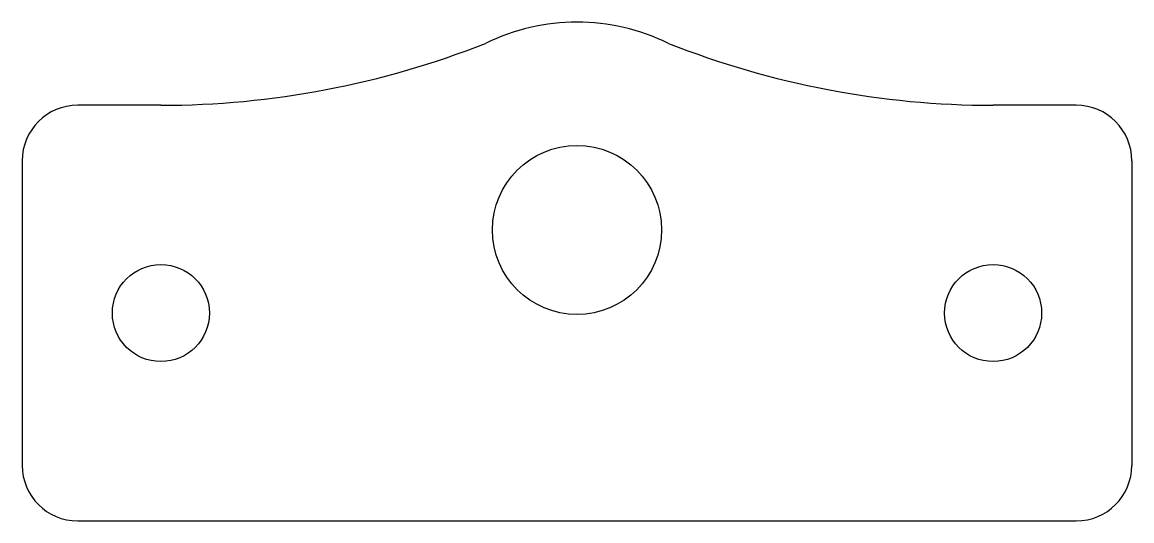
# Model space of a CAD drawing. Header units: millimetres. Extents: x -5 to 35, y 0 to 18.
import ezdxf

# ---------------------------------------------------------------- set-up
doc = ezdxf.new("R2010")
doc.units = ezdxf.units.MM

msp = doc.modelspace()

# ---------------------------------------------------------------- linework, layer by layer
at = {"color": 7, "linetype": 'Continuous', "lineweight": 25}
for p, q in [((0, 15), (-3, 15)), ((33, 15), (30, 15)), ((-5, 13), (-5, 2)), ((35, 13), (35, 2)), ((-3, 0), (33, 0))]:
    msp.add_line(p, q, dxfattribs=at)
for centre, radius in [((15, 10.5), 3.05), ((0, 7.5), 1.75), ((30, 7.5), 1.75)]:
    msp.add_circle(centre, radius, dxfattribs=at)
for centre, radius, start, end in [((15, 10.5), 7.5, 63.9043, 116.0957), ((0, 46.741), 31.741, 270, 291.6319), ((30, 46.741), 31.741, 248.3681, 270), ((-3, 13), 2, 90, 180), ((33, 13), 2, 0, 90), ((-3, 2), 2, 180, 270), ((33, 2), 2, 270, 0)]:
    msp.add_arc(centre, radius, start, end, dxfattribs=at)

doc.saveas('drawing.dxf')
